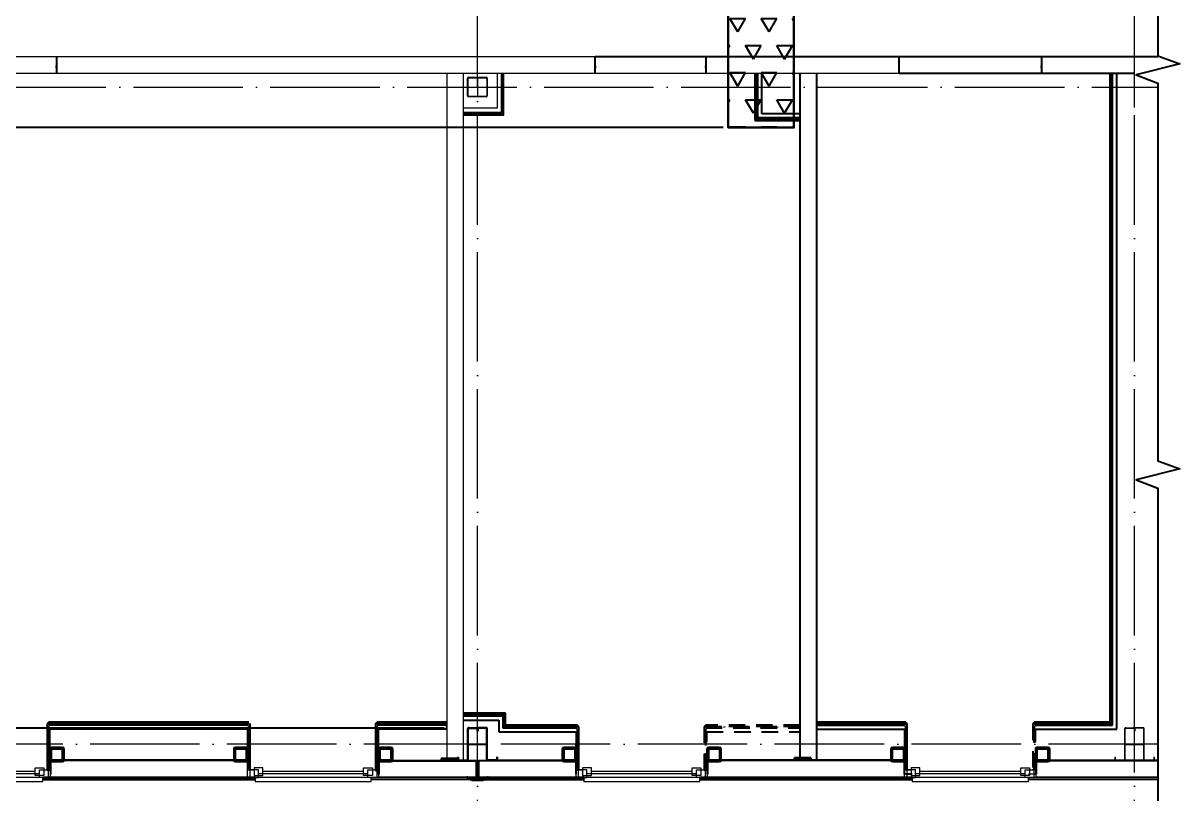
# Model space of a CAD drawing. Header units: millimetres. Extents: x 2559584 to 2748503, y -688364 to -611007.
# Drawn here: x 2737941 to 2748503, y -641980 to -634943 of the extents above; entities that cross this region are included whole.
import ezdxf

# ---------------------------------------------------------------- set-up
doc = ezdxf.new("R2010")
doc.units = ezdxf.units.MM
doc.header["$LTSCALE"] = 50
for name, pattern in [('_ШПТ__20_т__2_5__Линия сетки', [25, 20, -2.5, 0, -2.5]), ('_ШТР__3__2__Невидимые', [5, 3, -2]), ('CENTER', [50.8, 31.75, -6.35, 6.35, -6.35]), ('невидимаяX2', [19.05, 12.7, -6.35])]:
    doc.linetypes.add(name, pattern=pattern)
doc.layers.get('Defpoints').update_dxf_attribs({"color": 4})
for name, color, linetype, lineweight in [('A-Wall', 113, 'Continuous', 50), ('Обобщенные модели', 7, 'Continuous', 18), ('ОСИ', 251, 'CENTER', 18), ('Перекрытия', 7, 'Continuous', 18), ('Размерные', 45, 'Continuous', 15), ('Размеры', 7, 'Continuous', 9), ('Стены', 7, 'Continuous', 18), ('Стены разрез', 7, 'Continuous', 30), ('Стены штриховка', 7, 'Continuous', 30)]:
    doc.layers.add(name, color=color, linetype=linetype, lineweight=lineweight)
for name, color, linetype in [('RAZMER', 1, 'Continuous'), ('расположение плит', 7, 'Continuous'), ('фундаменты кж', 7, 'Continuous')]:
    doc.layers.add(name, color=color, linetype=linetype)
doc.layers.add('Вспомогательные', color=6, linetype='Continuous', plot=False)
for name, color, linetype, lineweight, true_color in [('Каркас_Импост', 7, 'Continuous', 9, 0x804000), ('Несущие колонны', 7, 'Continuous', 18, 0x800040), ('Отлив', 7, 'Continuous', 9, 0x008080), ('Скрытые грани', 7, 'Continuous', 18, 0x800040)]:
    doc.layers.add(name, color=color, linetype=linetype, lineweight=lineweight, true_color=true_color)
doc.styles.add('ГОСТ 2.304', font='CS_Gost2304.shx')
doc.dimstyles.new('СПДС', dxfattribs={"dimscale": 100, "dimtxt": 2.5, "dimasz": 2.5, "dimexe": 2, "dimexo": 0.625, "dimgap": 1, "dimtad": 1, "dimdec": 0, "dimtxsty": 'ГОСТ 2.304', "dimblk": 'OBLIQUE', "dimblk1": 'OBLIQUE', "dimblk2": 'OBLIQUE', "dimcen": 2.5, "dimdle": 2, "dimadec": 0, "dimazin": 2, "dimtfac": 0.75, "dimtdec": 4, "dimtmove": 1, "dimatfit": 3, "dimfxl": 1, "dimtfill": 1, "dimtolj": 1, "dimarcsym": 1})
pattern_1 = [(2e-15, (2428.58, -268.75), (3, 300), [3, -300]), (10, (2524.58, -262.75), (-49.14003, 295.96327), [3, -300]), (20, (2470.58, -196.75), (-99.786965, 282.933847), [3, -300]), (30, (2536.58, -148.75), (-147.401924, 261.30762), [3, -300]), (40, (2458.58, -130.75), (-190.53815, 231.741696), [3, -300]), (50, (2482.58, -58.75), (-227.88497, 195.134416), [3, -300]), (60, (2440.58, -4.75), (-258.30762, 152.598076), [3, -300]), (70, (2536.58, -10.75), (-280.881726, 105.42512), [3, -300]), (80, (2608.58, 1.25), (-294.92138, 55.048877), [3, -300]), (90, (2644.58, -70.75), (-300, 3), [3, -300]), (100, (2704.58, -76.75), (-295.96327, -49.14003), [3, -300]), (110, (2704.58, -184.75), (-282.933847, -99.786965), [3, -300]), (120, (2650.58, -220.75), (-261.30762, -147.401924), [3, -300]), (130, (2566.58, -202.75), (-231.741696, -190.53815), [3, -300]), (140, (2620.58, -148.75), (-195.134416, -227.88497), [3, -300]), (150, (2566.58, -94.75), (-152.598076, -258.30762), [3, -300]), (160, (2692.58, -262.75), (-105.42512, -280.881726), [3, -300])]
pattern_2 = [(360, (2428.58, -268.75), (3, 300), [3, -300]), (10, (2524.58, -262.75), (-49.14003, 295.96327), [3, -300]), (20, (2470.58, -196.75), (-99.786965, 282.933847), [3, -300]), (30, (2536.58, -148.75), (-147.401924, 261.30762), [3, -300]), (40, (2458.58, -130.75), (-190.53815, 231.741696), [3, -300]), (50, (2482.58, -58.75), (-227.88497, 195.134416), [3, -300]), (60, (2440.58, -4.75), (-258.30762, 152.598076), [3, -300]), (70, (2536.58, -10.75), (-280.881726, 105.42512), [3, -300]), (80, (2608.58, 1.25), (-294.92138, 55.048877), [3, -300]), (90, (2644.58, -70.75), (-300, 3), [3, -300]), (100, (2704.58, -76.75), (-295.96327, -49.14003), [3, -300]), (110, (2704.58, -184.75), (-282.933847, -99.786965), [3, -300]), (120, (2650.58, -220.75), (-261.30762, -147.401924), [3, -300]), (130, (2566.58, -202.75), (-231.741696, -190.53815), [3, -300]), (140, (2620.58, -148.75), (-195.134416, -227.88497), [3, -300]), (150, (2566.58, -94.75), (-152.598076, -258.30762), [3, -300]), (160, (2692.58, -262.75), (-105.42512, -280.881726), [3, -300])]
pattern_3 = [(360, (12, 6), (3, 300), [3, -300]), (10, (108, 12), (-49.14003, 295.96327), [3, -300]), (20, (54, 78), (-99.786965, 282.933847), [3, -300]), (30, (120, 126), (-147.401924, 261.30762), [3, -300]), (40, (42, 144), (-190.53815, 231.741696), [3, -300]), (50, (66, 216), (-227.88497, 195.134416), [3, -300]), (60, (24, 270), (-258.30762, 152.598076), [3, -300]), (70, (120, 264), (-280.881726, 105.42512), [3, -300]), (80, (192, 276), (-294.92138, 55.048877), [3, -300]), (90, (228, 204), (-300, 3), [3, -300]), (100, (288, 198), (-295.96327, -49.14003), [3, -300]), (110, (288, 90), (-282.933847, -99.786965), [3, -300]), (120, (234, 54), (-261.30762, -147.401924), [3, -300]), (130, (150, 72), (-231.741696, -190.53815), [3, -300]), (140, (204, 126), (-195.134416, -227.88497), [3, -300]), (150, (150, 180), (-152.598076, -258.30762), [3, -300]), (160, (276, 12), (-105.42512, -280.881726), [3, -300])]
pattern_4 = [(360, (2428.58, -268.75), (3, 300), [3, -300]), (10, (2524.58, -262.75), (-49.14003, 295.96327), [3, -300]), (20, (2470.58, -196.75), (-99.786965, 282.933847), [3, -300]), (30, (2536.58, -148.75), (-147.401924, 261.30762), [3, -300]), (40, (2458.58, -130.75), (-190.53815, 231.741696), [3, -300]), (50, (2482.58, -58.75), (-227.88497, 195.134416), [3, -300]), (60, (2440.58, -4.75), (-258.30762, 152.598076), [3, -300]), (70, (2536.58, -10.75), (-280.881726, 105.42512), [3, -300]), (80, (2608.58, 1.25), (-294.92138, 55.048877), [3, -300]), (90, (2644.58, -70.75), (-300, 3), [3, -300]), (100, (2704.58, -76.75), (-295.96327, -49.14003), [3, -300]), (110, (2704.58, -184.75), (-282.933847, -99.786965), [3, -300]), (120, (2650.58, -220.75), (-261.30762, -147.401924), [3, -300]), (130, (2566.58, -202.75), (-231.741696, -190.53815), [3, -300]), (140, (2620.58, -148.75), (-195.134416, -227.88497), [3, -300]), (150, (2566.58, -94.75), (-152.598076, -258.30762), [3, -300]), (160, (2692.58, -262.75), (-105.42512, -280.881726), [3, -300])]
pattern_5 = [(0, (2428.58, -268.75), (3, 300), [3, -300]), (10, (2524.58, -262.75), (-49.14003, 295.96327), [3, -300]), (20, (2470.58, -196.75), (-99.786965, 282.933847), [3, -300]), (30, (2536.58, -148.75), (-147.401924, 261.30762), [3, -300]), (40, (2458.58, -130.75), (-190.53815, 231.741696), [3, -300]), (50, (2482.58, -58.75), (-227.88497, 195.134416), [3, -300]), (60, (2440.58, -4.75), (-258.30762, 152.598076), [3, -300]), (70, (2536.58, -10.75), (-280.881726, 105.42512), [3, -300]), (80, (2608.58, 1.25), (-294.92138, 55.048877), [3, -300]), (90, (2644.58, -70.75), (-300, 3), [3, -300]), (100, (2704.58, -76.75), (-295.96327, -49.14003), [3, -300]), (110, (2704.58, -184.75), (-282.933847, -99.786965), [3, -300]), (120, (2650.58, -220.75), (-261.30762, -147.401924), [3, -300]), (130, (2566.58, -202.75), (-231.741696, -190.53815), [3, -300]), (140, (2620.58, -148.75), (-195.134416, -227.88497), [3, -300]), (150, (2566.58, -94.75), (-152.598076, -258.30762), [3, -300]), (160, (2692.58, -262.75), (-105.42512, -280.881726), [3, -300])]
pattern_6 = [(0, (12, 6), (3, 300), [3, -300]), (10, (108, 12), (-49.14003, 295.96327), [3, -300]), (20, (54, 78), (-99.786965, 282.933847), [3, -300]), (30, (120, 126), (-147.401924, 261.30762), [3, -300]), (40, (42, 144), (-190.53815, 231.741696), [3, -300]), (50, (66, 216), (-227.88497, 195.134416), [3, -300]), (60, (24, 270), (-258.30762, 152.598076), [3, -300]), (70, (120, 264), (-280.881726, 105.42512), [3, -300]), (80, (192, 276), (-294.92138, 55.048877), [3, -300]), (90, (228, 204), (-300, 3), [3, -300]), (100, (288, 198), (-295.96327, -49.14003), [3, -300]), (110, (288, 90), (-282.933847, -99.786965), [3, -300]), (120, (234, 54), (-261.30762, -147.401924), [3, -300]), (130, (150, 72), (-231.741696, -190.53815), [3, -300]), (140, (204, 126), (-195.134416, -227.88497), [3, -300]), (150, (150, 180), (-152.598076, -258.30762), [3, -300]), (160, (276, 12), (-105.42512, -280.881726), [3, -300])]

# ---------------------------------------------------------------- blocks, each defined once
blk = doc.blocks.new('102_Окно_1Створка_Ф_ГОСТ23166-99 - 1160х1750_1170_h-1445330-_О__L1_0_000_')
at = {"layer": 'Каркас_Импост', "color": 7, "lineweight": 18}
for p, q in [((-638.1, 475), (-638.1, 405)), ((-638.1, 475), (-603.1, 475)), ((-618.1, 475), (-538.1, 475)), ((-618.1, 405), (-618.1, 475)), ((-618.1, 475), (-538.1, 475)), ((-618.1, 405), (-618.1, 475)), ((-578.1, 385), (-578.1, 455)), ((-578.1, 455), (-498.1, 455)), ((-538.1, 475), (-538.1, 405)), ((-538.1, 475), (-538.1, 455)), ((-538.1, 440), (461.9, 440)), ((-498.1, 455), (-498.1, 385)), ((421.9, 455), (421.9, 385)), ((501.9, 455), (421.9, 455)), ((541.9, 475), (461.9, 475)), ((461.9, 475), (461.9, 405)), ((461.9, 475), (461.9, 455)), ((541.9, 475), (461.9, 475)), ((501.9, 385), (501.9, 455)), ((561.9, 475), (526.9, 475)), ((541.9, 405), (541.9, 475)), ((541.9, 405), (541.9, 475)), ((561.9, 475), (561.9, 405)), ((-638.1, 405), (-603.1, 405)), ((-538.1, 405), (-618.1, 405)), ((-578.1, 405), (-618.1, 405)), ((-498.1, 385), (-578.1, 385)), ((-498.1, 420), (421.9, 420)), ((421.9, 385), (501.9, 385)), ((461.9, 405), (541.9, 405)), ((541.9, 405), (501.9, 405)), ((561.9, 405), (526.9, 405))]:
    blk.add_line(p, q, dxfattribs=at)
at = {"layer": 'Отлив', "color": 7}
for p, q in [((491.9, 510), (-568.1, 510)), ((-568.1, 510), (-568.1, 475)), ((-568.1, 475), (491.9, 475)), ((491.9, 475), (491.9, 510))]:
    blk.add_line(p, q, dxfattribs=at)
blk = doc.blocks.new('243_КолоннаНесущая_Труба_ГОСТ 30245-2003 - 120x120x5-1251786-_О__L1_0_000_')
at = {"layer": 'Несущие колонны', "color": 7, "lineweight": 40}
for p, q in [((-60, 51), (-60, -51)), ((-55, -51), (-55, 51)), ((51, 60), (-51, 60)), ((-51, 55), (51, 55)), ((55, 51), (55, -51)), ((60, -51), (60, 51)), ((51, -55), (-51, -55)), ((-51, -60), (51, -60))]:
    blk.add_line(p, q, dxfattribs=at)
for centre, radius, start, end in [((-51, 51), 9, 90, 180), ((-51, 51), 4, 90, 180), ((51, 51), 9, 0, 90), ((51, 51), 4, 0, 90), ((-51, -51), 9, 180, 270), ((-51, -51), 4, 180, 270), ((51, -51), 9, 270, 360), ((51, -51), 4, 270, 0)]:
    blk.add_arc(centre, radius, start, end, dxfattribs=at)
blk = doc.blocks.new('190_ФЭ_Стена_Стык вертикальный - ФЭ-C1_110-V7-_О__L1_0_000_')
at = {"layer": 'Обобщенные модели', "lineweight": 9}
h = blk.add_hatch(dxfattribs=at)
h.set_pattern_fill('FP_4', color=256, style=0, pattern_type=2)
h.set_pattern_definition([(45, (0, 0), (-106.066, 106.066), [])])
h.paths.add_polyline_path([(33055, -295), (33072, -278), (33072, -277), (33055, -294), (32945, -294), (32928, -277), (32928, -278), (32945, -295)], flags=0)
h.paths.add_polyline_path([(33097, -276), (33098, -275), (33088, -276)], flags=0)
h.paths.add_polyline_path([(32912, -276), (32912, -275), (32903, -276)], flags=0)
at = {"layer": 'Обобщенные модели', "lineweight": 40}
for p, q in [((32912, -275), (32902, -275)), ((32902, -275), (32902, -278)), ((32902, -278), (32928, -278)), ((32903, -277), (32903, -276)), ((32903, -276), (32912, -276)), ((32928, -277), (32903, -277)), ((32912, -276), (32912, -275)), ((32945, -294), (32928, -277)), ((32928, -278), (32945, -295)), ((33055, -294), (32945, -294)), ((32945, -295), (33055, -295)), ((33072, -277), (33055, -294)), ((33055, -295), (33072, -278)), ((33097, -277), (33072, -277)), ((33072, -278), (33098, -278)), ((33098, -275), (33088, -275)), ((33088, -275), (33088, -276)), ((33088, -276), (33097, -276)), ((33097, -276), (33097, -277)), ((33098, -278), (33098, -275))]:
    blk.add_line(p, q, dxfattribs=at)
blk = doc.blocks.new('к3')
at = {"color": 0, "linetype": 'ByBlock', "lineweight": -2, "ltscale": 200}
for p, q in [((4147418, 542806), (4147418, 542828)), ((4147418, 542806), (4147421, 542806)), ((4147421, 542806), (4147421, 542828)), ((4147426, 542836), (4147505, 542836)), ((4147426, 542833), (4147505, 542833)), ((4147510, 542828), (4147510, 542544)), ((4147513, 542828), (4147513, 542544)), ((4147683, 542828), (4147683, 542544)), ((4147686, 542828), (4147686, 542544)), ((4147770, 542836), (4147691, 542836)), ((4147770, 542833), (4147691, 542833)), ((4147775, 542806), (4147775, 542828)), ((4147778, 542806), (4147775, 542806)), ((4147778, 542806), (4147778, 542828)), ((4147518, 542539), (4147589, 542539)), ((4147518, 542536), (4147589, 542536)), ((4147594, 542544), (4147594, 542567)), ((4147594, 542567), (4147597, 542567)), ((4147597, 542544), (4147597, 542567)), ((4147599, 542544), (4147599, 542567)), ((4147602, 542567), (4147599, 542567)), ((4147602, 542544), (4147602, 542567)), ((4147678, 542539), (4147607, 542539)), ((4147678, 542536), (4147607, 542536))]:
    blk.add_line(p, q, dxfattribs=at)
for centre, radius, start, end in [((4147426, 542828), 8, 90, 180), ((4147426, 542828), 5, 90, 180), ((4147505, 542828), 8, 0, 90), ((4147505, 542828), 5, 0, 90), ((4147691, 542828), 8, 90, 180), ((4147691, 542828), 5, 90, 180), ((4147770, 542828), 8, 0, 90), ((4147770, 542828), 5, 0, 90), ((4147518, 542544), 8, 180, 270), ((4147518, 542544), 5, 180, 270), ((4147589, 542544), 8, 270, 0), ((4147589, 542544), 5, 270, 0), ((4147607, 542544), 8, 180, 270), ((4147607, 542544), 5, 180, 270), ((4147678, 542544), 5, 270, 0), ((4147678, 542544), 8, 270, 0)]:
    blk.add_arc(centre, radius, start, end, dxfattribs=at)
at = {"layer": 'Вспомогательные', "color": 0, "ltscale": 10}
for p, q in [((4147690, 542836), (4147505, 542836)), ((4147683, 542686), (4147513, 542686))]:
    blk.add_line(p, q, dxfattribs=at)
blk = doc.blocks.new('*U399')
at = {"layer": 'RAZMER'}
blk.add_lwpolyline([(0, 293.28), (0, 221.83), (4, 220.33), (-4, 218.33), (0, 216.83), (0, 147.89), (4, 146.39), (-4, 144.39), (0, 142.89), (0, 73.94), (4, 72.44), (-4, 70.44), (0, 68.94), (0, -2.5)], dxfattribs=at)
blk = doc.blocks.new('_Oblique')
at = {"color": 0, "linetype": 'ByBlock', "lineweight": -2}
blk.add_line((-0.5, -0.5), (0.5, 0.5), dxfattribs=at)
blk = doc.blocks.new('*D368')
at = {"layer": 'Defpoints', "color": 0, "ltscale": 75, "transparency": 16777216}
for p in [(2740755, -633986), (2736582, -635896), (2744380, -635896)]:
    blk.add_point(p, dxfattribs=at)
at = {"layer": 'Размеры', "color": 0, "lineweight": -2, "ltscale": 75, "transparency": 16777216}
for p, q in [((2736582, -633836), (2736582, -636046)), ((2740708, -633986), (2736432, -633986)), ((2744333, -635896), (2736432, -635896))]:
    blk.add_line(p, q, dxfattribs=at)
at = {"layer": 'Размеры', "color": 0, "lineweight": -2, "ltscale": 75, "transparency": 16777216, "xscale": 187.5, "yscale": 187.5, "zscale": 187.5}
for p, rotation in [((2736582, -633986), 90), ((2736582, -635896), 270)]:
    blk.add_blockref('_Oblique', p, dxfattribs=dict(at, rotation=rotation))
at = {"layer": 'Размеры', "color": 0, "ltscale": 75, "transparency": 16777216, "insert": (2736413, -634941), "char_height": 187.5, "attachment_point": 5, "rotation": 90, "style": 'ГОСТ 2.304', "bg_fill": 3, "box_fill_scale": 1.1, "bg_fill_color": 256, "bg_fill_true_color": 13158600, "bg_fill_transparency": 0}
blk.add_mtext('\\A1;1910', dxfattribs=at)

msp = doc.modelspace()

# ---------------------------------------------------------------- hatches: boundary and pattern name
at = {"true_color": 0x636466}
h = msp.add_hatch(dxfattribs=at)
h.set_pattern_fill('GENERAL_TEXTURE', color=251, scale=300, style=0, pattern_type=2)
h.set_pattern_definition(pattern_1)
h.paths.add_polyline_path([(2744636.2, -635820.5), (2744648.7, -635808), (2744648.7, -635401.4), (2744636.2, -635401.4)], flags=0)
h = msp.add_hatch(dxfattribs=at)
h.set_pattern_fill('GENERAL_TEXTURE', color=251, scale=300, style=0, pattern_type=2)
h.set_pattern_definition(pattern_5)
h.paths.add_polyline_path([(2738172.2, -641324.7), (2738172.2, -641337.2), (2740002.3, -641337.2), (2740002.3, -641324.7)], flags=0)
h = msp.add_hatch(dxfattribs=at)
h.set_pattern_fill('GENERAL_TEXTURE', color=251, scale=300, angle=-360, style=0, pattern_type=2)
h.set_pattern_definition(pattern_4)
h.paths.add_polyline_path([(2742334.3, -641256.1), (2742321.8, -641268.6), (2742321.8, -641377.1), (2742334.3, -641364.6)], flags=0)
h = msp.add_hatch(dxfattribs=at)
h.set_pattern_fill('GENERAL_TEXTURE', color=251, scale=300, style=0, pattern_type=2)
h.set_pattern_definition(pattern_5)
h.paths.add_polyline_path([(2738172.2, -641337.2), (2738175.3, -641349.7), (2739999.2, -641349.7), (2740002.3, -641337.2)], flags=0)
h = msp.add_hatch(dxfattribs=at)
h.set_pattern_fill('GENERAL_TEXTURE', color=251, scale=300, style=0, pattern_type=2)
h.set_pattern_definition(pattern_5)
h.paths.add_polyline_path([(2742334.3, -641364.6), (2742321.8, -641377.1), (2742999.2, -641377.1), (2743002.3, -641364.6)], flags=0)
h = msp.add_hatch(dxfattribs=at)
h.set_pattern_fill('GENERAL_TEXTURE', color=251, scale=300, style=0, pattern_type=2)
h.set_pattern_definition(pattern_5)
h.paths.add_polyline_path([(2742346.8, -641352.1), (2742334.3, -641364.6), (2743002.3, -641364.6), (2743002.3, -641352.1)], flags=0)
h = msp.add_hatch(dxfattribs=at)
h.set_pattern_fill('GENERAL_TEXTURE', color=251, scale=300, style=0, pattern_type=2)
h.set_pattern_definition(pattern_5)
h.paths.add_polyline_path([(2745184.1, -641339.1), (2745184.1, -641351.6), (2745999.2, -641351.6), (2746002.3, -641339.1)], flags=0)
h = msp.add_hatch(dxfattribs=at)
h.set_pattern_fill('FP_4', color=251, style=0, pattern_type=2)
h.set_pattern_definition([(45, (2709089.83, -641556.36), (-106.066, 106.066), [])])
h.paths.add_polyline_path([(2741941.6, -641831.4), (2742079.8, -641831.4), (2742079.8, -641829.4), (2741189.8, -641829.4), (2741189.8, -641831.4), (2741734.8, -641831.4)], flags=0)
h.paths.add_polyline_path([(2739667.1, -641831.4), (2739989.8, -641831.4), (2739989.8, -641829.4), (2738189.8, -641829.4), (2738189.8, -641831.4), (2739460.3, -641831.4)], flags=0)
h.paths.add_polyline_path([(2736979.1, -641831.4), (2736989.8, -641831.4), (2736989.8, -641829.4), (2736099.8, -641829.4), (2736099.8, -641831.4), (2736772.3, -641831.4)], flags=0)
at = {"layer": 'A-Wall', "linetype": 'Continuous', "lineweight": 18, "true_color": 0x636466}
h = msp.add_hatch(dxfattribs=at)
h.set_pattern_fill('GENERAL_TEXTURE', color=251, scale=300, style=0, pattern_type=2)
h.set_pattern_definition(pattern_1)
h.paths.add_polyline_path([(2744623.7, -635833), (2744636.2, -635820.5), (2744636.2, -635401.4), (2744623.7, -635401.4)], flags=0)
at = {"layer": 'A-Wall', "linetype": 'Continuous', "lineweight": 18}
h = msp.add_hatch(dxfattribs=at)
h.set_pattern_fill('GENERAL_TEXTURE', color=30, scale=300, angle=360, style=0, pattern_type=2)
h.set_pattern_definition(pattern_3)
h.paths.add_polyline_path([(2739914.7, -635508.3), (2739902.2, -635495.8), (2739541, -635495.8), (2739541, -635508.3)], flags=0)
h = msp.add_hatch(dxfattribs=at)
h.set_pattern_fill('GENERAL_TEXTURE', color=30, scale=300, angle=360, style=0, pattern_type=2)
h.set_pattern_definition(pattern_3)
h.paths.add_polyline_path([(2742617.5, -635558.3), (2742617.5, -635545.8), (2742219.6, -635545.8), (2742207.1, -635558.3)], flags=0)
at = {"layer": 'A-Wall', "linetype": 'Continuous', "lineweight": 18, "true_color": 0x636466}
h = msp.add_hatch(dxfattribs=at)
h.set_pattern_fill('GENERAL_TEXTURE', color=251, scale=300, angle=360, style=0, pattern_type=2)
h.set_pattern_definition(pattern_2)
h.paths.add_polyline_path([(2745034.1, -635820.5), (2745034.1, -635808), (2744648.7, -635808), (2744636.2, -635820.5)], flags=0)
at = {"layer": 'A-Wall', "linetype": 'Continuous', "lineweight": 18}
h = msp.add_hatch(dxfattribs=at)
h.set_pattern_fill('GENERAL_TEXTURE', color=30, scale=300, style=0, pattern_type=2)
h.set_pattern_definition(pattern_6)
h.paths.add_polyline_path([(2739542.7, -640968.8), (2739542.7, -640981.3), (2739917.8, -640981.3), (2739930.3, -640968.8)], flags=0)
h = msp.add_hatch(dxfattribs=at)
h.set_pattern_fill('GENERAL_TEXTURE', color=30, scale=300, style=0, pattern_type=2)
h.set_pattern_definition(pattern_6)
h.paths.add_polyline_path([(2739542.7, -640981.3), (2739542.7, -640993.8), (2739905.3, -640993.8), (2739917.8, -640981.3)], flags=0)
h = msp.add_hatch(dxfattribs=at)
h.set_pattern_fill('GENERAL_TEXTURE', color=30, scale=300, angle=-360, style=0, pattern_type=2)
h.set_pattern_definition([(360, (12, 6), (3, 300), [3, -300]), (10, (108, 12), (-49.14003, 295.96327), [3, -300]), (20, (54, 78), (-99.786965, 282.933847), [3, -300]), (30, (120, 126), (-147.401924, 261.30762), [3, -300]), (40, (42, 144), (-190.53815, 231.741696), [3, -300]), (50, (66, 216), (-227.88497, 195.134416), [3, -300]), (60, (24, 270), (-258.30762, 152.598076), [3, -300]), (70, (120, 264), (-280.881726, 105.42512), [3, -300]), (80, (192, 276), (-294.92138, 55.048877), [3, -300]), (90, (228, 204), (-300, 3), [3, -300]), (100, (288, 198), (-295.96327, -49.14003), [3, -300]), (110, (288, 90), (-282.933847, -99.786965), [3, -300]), (120, (234, 54), (-261.30762, -147.401924), [3, -300]), (130, (150, 72), (-231.741696, -190.53815), [3, -300]), (140, (204, 126), (-195.134416, -227.88497), [3, -300]), (150, (150, 180), (-152.598076, -258.30762), [3, -300]), (160, (276, 12), (-105.42512, -280.881726), [3, -300])])
h.paths.add_polyline_path([(2739930.3, -640968.8), (2739917.8, -640981.3), (2739917.8, -641089.9), (2739930.3, -641077.4)], flags=0)
h = msp.add_hatch(dxfattribs=at)
h.set_pattern_fill('GENERAL_TEXTURE', color=30, scale=300, style=0, pattern_type=2)
h.set_pattern_definition(pattern_6)
h.paths.add_polyline_path([(2742767.5, -641051.9), (2742767.5, -641064.4), (2743585.7, -641064.4), (2743585.7, -641051.9)], flags=0)
h = msp.add_hatch(dxfattribs=at)
h.set_pattern_fill('GENERAL_TEXTURE', color=30, scale=300, style=0, pattern_type=2)
h.set_pattern_definition(pattern_6)
h.paths.add_polyline_path([(2744755.6, -641051.9), (2744755.6, -641064.4), (2745193.3, -641064.4), (2745193.3, -641051.9)], flags=0)
h = msp.add_hatch(dxfattribs=at)
h.set_pattern_fill('GENERAL_TEXTURE', color=30, scale=300, style=0, pattern_type=2)
h.set_pattern_definition(pattern_6)
h.paths.add_polyline_path([(2745193.3, -641076.9), (2745193.3, -641064.4), (2744755.6, -641064.4), (2744758.7, -641076.9)], flags=0)
at = {"layer": 'расположение плит', "linetype": '_ШТР__3__2__Невидимые', "true_color": 0x636466}
h = msp.add_hatch(dxfattribs=at)
h.set_pattern_fill('GENERAL_TEXTURE', color=251, scale=300, style=0, pattern_type=2)
h.set_pattern_definition(pattern_5)
h.paths.add_polyline_path([(2741172.2, -641324.7), (2741172.2, -641337.2), (2741809.3, -641337.2), (2741809.3, -641324.7)], flags=0)
h = msp.add_hatch(dxfattribs=at)
h.set_pattern_fill('GENERAL_TEXTURE', color=251, scale=300, style=0, pattern_type=2)
h.set_pattern_definition(pattern_5)
h.paths.add_polyline_path([(2741809.3, -641349.7), (2741809.3, -641337.2), (2741172.2, -641337.2), (2741175.3, -641349.7)], flags=0)
h = msp.add_hatch(dxfattribs=at)
h.set_pattern_fill('GENERAL_TEXTURE', color=251, scale=300, style=0, pattern_type=2)
h.set_pattern_definition(pattern_5)
h.paths.add_polyline_path([(2744172.2, -641352.1), (2744172.2, -641364.6), (2745034.1, -641364.6), (2745034.1, -641352.1)], flags=0)
h = msp.add_hatch(dxfattribs=at)
h.set_pattern_fill('GENERAL_TEXTURE', color=251, scale=300, style=0, pattern_type=2)
h.set_pattern_definition(pattern_5)
h.paths.add_polyline_path([(2745034.1, -641377.1), (2745034.1, -641364.6), (2744172.2, -641364.6), (2744175.3, -641377.1)], flags=0)
at = {"layer": 'Стены', "lineweight": 18, "true_color": 0x636466}
h = msp.add_hatch(dxfattribs=at)
h.set_pattern_fill('GENERAL_TEXTURE', color=251, scale=300, angle=-360, style=0, pattern_type=2)
h.set_pattern_definition(pattern_4)
h.paths.add_polyline_path([(2742318.7, -635401.4), (2742306.2, -635401.4), (2742306.2, -635758), (2742318.7, -635770.5)], flags=0)
h = msp.add_hatch(dxfattribs=at)
h.set_pattern_fill('GENERAL_TEXTURE', color=251, scale=300, angle=-360, style=0, pattern_type=2)
h.set_pattern_definition(pattern_4)
h.paths.add_polyline_path([(2742331.2, -635401.4), (2742318.7, -635401.4), (2742318.7, -635770.5), (2742331.2, -635783)], flags=0)
h = msp.add_hatch(dxfattribs=at)
h.set_pattern_fill('GENERAL_TEXTURE', color=251, scale=300, angle=360, style=0, pattern_type=2)
h.set_pattern_definition(pattern_2)
h.paths.add_polyline_path([(2742318.7, -635770.5), (2742306.2, -635758), (2741957.6, -635758), (2741957.6, -635770.5)], flags=0)

# ---------------------------------------------------------------- linework, layer by layer
at = {"color": 251, "true_color": 0x636466}
for p, q in [((2738244.8, -635251.4), (2738244.8, -635401.4)), ((2743164.8, -635401.4), (2743164.8, -635251.4)), ((2744174.8, -635251.4), (2743164.8, -635251.4)), ((2745939.8, -635251.4), (2744174.8, -635251.4)), ((2744174.8, -635251.4), (2744174.8, -635401.4)), ((2745939.8, -635251.4), (2744174.8, -635251.4)), ((2745939.8, -635401.4), (2745939.8, -635251.4)), ((2747239.8, -635251.4), (2745939.8, -635251.4)), ((2747239.8, -635251.4), (2747239.8, -635331.4)), ((2748303.3, -635251.4), (2747239.8, -635251.4)), ((2747239.8, -635251.4), (2747239.8, -635401.4)), ((2738244.8, -635351.4), (2738244.8, -635331.4)), ((2743164.8, -635331.4), (2743164.8, -635351.4)), ((2744174.8, -635351.4), (2744174.8, -635331.4)), ((2744623.7, -635401.4), (2744623.7, -635833)), ((2744636.2, -635401.4), (2744636.2, -635820.5)), ((2744636.2, -635401.4), (2744636.2, -635820.5)), ((2744636.2, -635820.5), (2744636.2, -635401.4)), ((2744648.7, -635808), (2744648.7, -635401.4)), ((2744686.2, -635770.5), (2744686.2, -635401.4)), ((2745034.1, -635401.4), (2745034.1, -641672.4)), ((2745184.1, -635401.4), (2745184.1, -641672.4)), ((2747239.8, -635401.4), (2745939.8, -635401.4)), ((2747239.8, -635351.4), (2747239.8, -635331.4)), ((2748089.8, -635401.4), (2747239.8, -635401.4)), ((2747864.6, -635401.4), (2747864.6, -641351.6)), ((2747877.1, -635401.4), (2747877.1, -641351.6)), ((2747877.1, -635401.4), (2747877.1, -641351.6)), ((2747877.1, -641351.6), (2747877.1, -635401.4)), ((2747889.6, -641351.6), (2747889.6, -635401.4)), ((2744623.7, -635833), (2745034.1, -635833)), ((2744636.2, -635820.5), (2745034.1, -635820.5)), ((2744636.2, -635820.5), (2745034.1, -635820.5)), ((2745034.1, -635820.5), (2744636.2, -635820.5)), ((2745034.1, -635808), (2744648.7, -635808)), ((2745034.1, -635770.5), (2744686.2, -635770.5)), ((2740002.3, -641324.7), (2738172.2, -641324.7)), ((2738172.2, -641324.7), (2738172.2, -641337.2)), ((2741809.3, -641324.7), (2741172.2, -641324.7)), ((2742346.8, -641243.6), (2741959.3, -641243.6)), ((2742334.3, -641256.1), (2741959.3, -641256.1)), ((2742334.3, -641256.1), (2741959.3, -641256.1)), ((2741959.3, -641256.1), (2742334.3, -641256.1)), ((2741959.3, -641268.6), (2742321.8, -641268.6)), ((2741959.3, -641306.1), (2742284.3, -641306.1)), ((2742284.3, -641306.1), (2742284.3, -641414.6)), ((2742321.8, -641268.6), (2742321.8, -641377.1)), ((2742334.3, -641364.6), (2742334.3, -641256.1)), ((2742334.3, -641364.6), (2742334.3, -641256.1)), ((2742334.3, -641256.1), (2742334.3, -641364.6)), ((2742346.8, -641352.1), (2742346.8, -641243.6)), ((2746002.3, -641326.6), (2745184.1, -641326.6)), ((2746002.3, -641339.1), (2746002.3, -641326.6)), ((2747889.6, -641326.6), (2747172.2, -641326.6)), ((2736339.8, -641376.4), (2741784.8, -641376.4)), ((2738172.2, -641337.2), (2738159.7, -641337.2)), ((2738159.7, -641337.2), (2738159.7, -641759.4)), ((2740002.3, -641337.2), (2738172.2, -641337.2)), ((2740002.3, -641337.2), (2738172.2, -641337.2)), ((2738172.2, -641337.2), (2740002.3, -641337.2)), ((2738172.2, -641362.2), (2738172.2, -641759.4)), ((2738172.2, -641759.4), (2738172.2, -641362.2)), ((2738175.3, -641349.7), (2739999.2, -641349.7)), ((2738184.7, -641387.2), (2739989.8, -641387.2)), ((2738184.7, -641759.4), (2738184.7, -641387.2)), ((2739989.8, -641387.2), (2739989.8, -641759.4)), ((2740002.3, -641759.4), (2740002.3, -641362.2)), ((2740002.3, -641362.2), (2740002.3, -641759.4)), ((2740014.8, -641759.4), (2740014.8, -641337.2)), ((2741159.7, -641337.2), (2741159.7, -641759.4)), ((2741809.3, -641337.2), (2741172.2, -641337.2)), ((2741809.3, -641337.2), (2741172.2, -641337.2)), ((2741172.2, -641337.2), (2741809.3, -641337.2)), ((2741172.2, -641362.2), (2741172.2, -641759.4)), ((2741172.2, -641759.4), (2741172.2, -641362.2)), ((2741175.3, -641349.7), (2741809.3, -641349.7)), ((2741184.7, -641387.2), (2741809.3, -641387.2)), ((2741184.7, -641759.4), (2741184.7, -641387.2)), ((2742284.3, -641414.6), (2742989.8, -641414.6)), ((2742321.8, -641377.1), (2742999.2, -641377.1)), ((2743002.3, -641364.6), (2742334.3, -641364.6)), ((2743002.3, -641364.6), (2742334.3, -641364.6)), ((2742334.3, -641364.6), (2743002.3, -641364.6)), ((2743002.3, -641352.1), (2742346.8, -641352.1)), ((2742989.8, -641414.6), (2742989.8, -641759.4)), ((2743002.3, -641364.6), (2743002.3, -641352.1)), ((2743014.8, -641364.6), (2743002.3, -641364.6)), ((2743002.3, -641759.4), (2743002.3, -641389.6)), ((2743002.3, -641389.6), (2743002.3, -641759.4)), ((2743014.8, -641759.4), (2743014.8, -641364.6)), ((2746002.3, -641339.1), (2745184.1, -641339.1)), ((2746002.3, -641339.1), (2745184.1, -641339.1)), ((2745184.1, -641339.1), (2746002.3, -641339.1)), ((2745184.1, -641351.6), (2745999.2, -641351.6)), ((2745184.1, -641389.1), (2745989.8, -641389.1)), ((2745989.8, -641389.1), (2745989.8, -641759.4)), ((2746014.8, -641339.1), (2746002.3, -641339.1)), ((2746002.3, -641759.4), (2746002.3, -641364.1)), ((2746002.3, -641364.1), (2746002.3, -641759.4)), ((2746014.8, -641759.4), (2746014.8, -641339.1)), ((2747889.6, -641339.1), (2747172.2, -641339.1)), ((2747889.6, -641339.1), (2747172.2, -641339.1)), ((2747172.2, -641339.1), (2747889.6, -641339.1)), ((2747175.3, -641351.6), (2747889.6, -641351.6)), ((2747184.7, -641389.1), (2747927.1, -641389.1)), ((2742980.8, -641531.4), (2742989.8, -641531.4)), ((2738189.8, -641561.4), (2738198.8, -641561.4)), ((2745980.6, -641561.4), (2745989.8, -641561.4)), ((2738198.8, -641651.4), (2738189.8, -641651.4)), ((2738189.8, -641651.4), (2738189.8, -641801.4)), ((2739989.8, -641674.4), (2738189.8, -641674.4)), ((2739869.8, -641672.4), (2738300.8, -641672.4)), ((2741909.8, -641657.4), (2741884.8, -641657.4)), ((2742878.8, -641677.4), (2742099.8, -641677.4)), ((2742989.8, -641679.4), (2742099.8, -641679.4)), ((2742871.5, -641676.4), (2742227, -641676.4)), ((2742989.8, -641651.4), (2742980.8, -641651.4)), ((2742989.8, -641801.4), (2742989.8, -641651.4)), ((2745989.8, -641674.4), (2744195.4, -641674.4)), ((2745870.2, -641676.4), (2744308.2, -641676.4)), ((2745878.6, -641672.4), (2744309.8, -641672.4)), ((2745134.8, -641652.4), (2745109.8, -641652.4)), ((2745989.8, -641801.4), (2745989.8, -641651.4)), ((2738189.8, -641831.4), (2738119.8, -641831.4)), ((2740059.8, -641831.4), (2738119.8, -641831.4)), ((2740059.8, -641834), (2738119.8, -641834)), ((2740059.8, -641836.9), (2738119.8, -641836.9)), ((2740059.8, -641851.3), (2738119.8, -641851.3)), ((2738159.7, -641759.4), (2738184.7, -641759.4)), ((2739989.8, -641829.4), (2738189.8, -641829.4)), ((2738189.8, -641831.4), (2739989.8, -641831.4)), ((2742989.8, -641829.4), (2742099.8, -641829.4)), ((2742099.8, -641831.4), (2742989.8, -641831.4)), ((2743059.8, -641851.3), (2742144.8, -641851.3)), ((2743059.8, -641836.9), (2742159, -641836.9)), ((2743059.8, -641834), (2742187.5, -641834)), ((2743059.8, -641831.4), (2742187.8, -641831.4)), ((2742989.8, -641759.4), (2743014.8, -641759.4)), ((2743059.8, -641831.4), (2742989.8, -641831.4)), ((2746059.8, -641831.4), (2744119.8, -641831.4)), ((2746059.8, -641834), (2744119.8, -641834)), ((2746059.8, -641836.9), (2744119.8, -641836.9)), ((2746059.8, -641851.3), (2744119.8, -641851.3)), ((2745989.8, -641829.4), (2744189.8, -641829.4)), ((2744189.8, -641831.4), (2745989.8, -641831.4)), ((2746059.8, -641801.4), (2745989.8, -641801.4))]:
    msp.add_line(p, q, dxfattribs=at)
msp.add_lwpolyline([(2747927.1, -641389.1), (2747927.1, -635392.4)], dxfattribs=at)
at = {"layer": 'A-Wall', "color": 251, "linetype": 'Continuous', "lineweight": 50, "true_color": 0x636466}
msp.add_line((2741159.7, -641759.4), (2741184.7, -641759.4), dxfattribs=at)
at = {"layer": 'Обобщенные модели', "color": 251, "true_color": 0x636466}
for p, q in [((2741991.9, -641831.4), (2741119.8, -641831.4)), ((2741992.2, -641834), (2741119.8, -641834)), ((2742020.6, -641836.9), (2741119.8, -641836.9)), ((2742034.9, -641851.3), (2741119.8, -641851.3)), ((2742177.8, -641831.4), (2742001.8, -641831.4)), ((2742160.8, -641834), (2742018.9, -641834)), ((2742157.9, -641836.9), (2742021.8, -641836.9)), ((2748303.3, -641831.4), (2747119.8, -641831.4)), ((2748303.3, -641834), (2747119.8, -641834)), ((2748303.3, -641836.9), (2747119.8, -641836.9)), ((2748303.3, -641851.3), (2747119.8, -641851.3))]:
    msp.add_line(p, q, dxfattribs=at)
at = {"layer": 'ОСИ', "linetype": '_ШПТ__20_т__2_5__Линия сетки'}
for p, q in [((2748089.8, -635711.9), (2748089.8, -628203.3)), ((2742089.8, -645534.3), (2742089.8, -630936.4)), ((2748089.8, -645534.3), (2748089.8, -635724.4)), ((2748303.3, -641526.4), (2731447.3, -641526.4))]:
    msp.add_line(p, q, dxfattribs=at)
at = {"layer": 'Перекрытия', "color": 251, "true_color": 0x636466}
for p, q in [((2741909.8, -641657.4), (2741909.8, -641677.4)), ((2742079.8, -641681.4), (2742099.8, -641681.4))]:
    msp.add_line(p, q, dxfattribs=at)
at = {"layer": 'расположение плит', "color": 251, "linetype": '_ШТР__3__2__Невидимые', "true_color": 0x636466}
for p, q in [((2741172.2, -641324.7), (2741172.2, -641337.2)), ((2741809.3, -641387.2), (2741809.3, -641324.7)), ((2747172.2, -641326.6), (2747172.2, -641339.1)), ((2741172.2, -641337.2), (2741159.7, -641337.2)), ((2744172.2, -641364.6), (2744159.7, -641364.6)), ((2744159.7, -641364.6), (2744159.7, -641759.4)), ((2745034.1, -641352.1), (2744172.2, -641352.1)), ((2744172.2, -641352.1), (2744172.2, -641364.6)), ((2745034.1, -641364.6), (2744172.2, -641364.6)), ((2745034.1, -641364.6), (2744172.2, -641364.6)), ((2744172.2, -641364.6), (2745034.1, -641364.6)), ((2744172.2, -641389.6), (2744172.2, -641759.4)), ((2744172.2, -641759.4), (2744172.2, -641389.6)), ((2744175.3, -641377.1), (2745034.1, -641377.1)), ((2744184.7, -641414.6), (2745034.1, -641414.6)), ((2744184.7, -641759.4), (2744184.7, -641414.6)), ((2747172.2, -641339.1), (2747159.7, -641339.1)), ((2747159.7, -641339.1), (2747159.7, -641759.4)), ((2747172.2, -641364.1), (2747172.2, -641759.4)), ((2747172.2, -641759.4), (2747172.2, -641364.1)), ((2747184.7, -641759.4), (2747184.7, -641389.1)), ((2744159.7, -641759.4), (2744184.7, -641759.4))]:
    msp.add_line(p, q, dxfattribs=at)
at = {"layer": 'расположение плит', "linetype": 'Continuous', "lineweight": 30}
msp.add_lwpolyline([(2736979.8, -629376.4), (2737879.8, -629374.4), (2737879.8, -630981.4), (2740754.8, -630981.4), (2740754.8, -629376.4), (2741354.8, -629376.4), (2741354.8, -630981.4), (2745234.8, -630981.4), (2745234.8, -631581.4), (2741354.8, -631581.4), (2741354.8, -633386.4), (2744979.8, -633386.4), (2744979.8, -635896.4), (2744379.8, -635896.4), (2744379.8, -633986.4), (2740754.8, -633986.4), (2740754.8, -631580.6), (2736979.8, -631581.4), (2736979.8, -629376.4), (2737488.9, -629376.4)], dxfattribs=at)
at = {"layer": 'Скрытые грани', "color": 251, "true_color": 0x636466}
msp.add_line((2748303.3, -641676.4), (2747308.2, -641676.4), dxfattribs=at)
at = {"layer": 'Стены', "color": 251, "lineweight": 18, "true_color": 0x636466}
for p, q in [((2738244.8, -635251.4), (2737234.8, -635251.4)), ((2741399.8, -635251.4), (2738244.8, -635251.4)), ((2741399.8, -635251.4), (2738244.8, -635251.4)), ((2743164.8, -635251.4), (2741399.8, -635251.4)), ((2743164.8, -635251.4), (2741399.8, -635251.4)), ((2738244.8, -635401.4), (2737234.8, -635401.4)), ((2743164.8, -635401.4), (2738244.8, -635401.4)), ((2741809.3, -635401.4), (2741809.3, -641672.4)), ((2741959.3, -635401.4), (2741959.3, -641672.4)), ((2742268.7, -635401.4), (2742268.7, -635720.5)), ((2742306.2, -635401.4), (2742306.2, -635758)), ((2742318.7, -635770.5), (2742318.7, -635401.4)), ((2742318.7, -635770.5), (2742318.7, -635401.4)), ((2742318.7, -635401.4), (2742318.7, -635770.5)), ((2742331.2, -635783), (2742331.2, -635401.4)), ((2745939.8, -635401.4), (2744174.8, -635401.4)), ((2741999.8, -635606.4), (2741999.8, -635446.4)), ((2742004.8, -635606.4), (2742004.8, -635446.4)), ((2742009.8, -635436.4), (2742169.8, -635436.4)), ((2742009.8, -635441.4), (2742169.8, -635441.4)), ((2742089.8, -635434.4), (2742089.8, -635618.4)), ((2742174.8, -635446.4), (2742174.8, -635606.4)), ((2742179.8, -635446.4), (2742179.8, -635606.4)), ((2741997.8, -635526.4), (2742181.8, -635526.4)), ((2742004.8, -635526.4), (2742174.8, -635526.4)), ((2742169.8, -635611.4), (2742009.8, -635611.4)), ((2742169.8, -635616.4), (2742009.8, -635616.4)), ((2742268.7, -635720.5), (2741957.6, -635720.5)), ((2742306.2, -635758), (2741957.6, -635758)), ((2741957.6, -635770.5), (2742318.7, -635770.5)), ((2741957.6, -635770.5), (2742318.7, -635770.5)), ((2742318.7, -635770.5), (2741957.6, -635770.5)), ((2741957.6, -635783), (2742331.2, -635783)), ((2741959.3, -641243.6), (2741959.3, -641306.1))]:
    msp.add_line(p, q, dxfattribs=at)
at = {"layer": 'Стены', "color": 251, "linetype": 'невидимаяX2', "ltscale": 10, "true_color": 0x636466}
msp.add_line((2744174.8, -635401.4), (2743164.8, -635401.4), dxfattribs=at)
at = {"layer": 'Стены', "color": 251, "true_color": 0x636466}
for p, q in [((2741189.8, -641831.4), (2741119.8, -641831.4)), ((2744189.8, -641831.4), (2744119.8, -641831.4)), ((2747189.8, -641801.4), (2747119.8, -641801.4))]:
    msp.add_line(p, q, dxfattribs=at)
at = {"layer": 'Стены', "color": 251, "lineweight": 18, "true_color": 0x636466}
for centre, radius, start, end in [((2742009.8, -635446.4), 10, 90, 180), ((2742009.8, -635446.4), 5, 90, 180), ((2742169.8, -635446.4), 10, 0, 90), ((2742169.8, -635446.4), 5, 0, 90), ((2742009.8, -635606.4), 10, 180, 270), ((2742009.8, -635606.4), 5, 180, 270), ((2742169.8, -635606.4), 5, 270, 0), ((2742169.8, -635606.4), 10, 270, 0)]:
    msp.add_arc(centre, radius, start, end, dxfattribs=at)
at = {"layer": 'Стены разрез', "color": 251, "true_color": 0x636466}
for p, q in [((2744189.8, -641561.4), (2744198.8, -641561.4)), ((2747189.8, -641561.4), (2747198.8, -641561.4)), ((2741198.8, -641651.4), (2741189.8, -641651.4)), ((2741189.8, -641651.4), (2741189.8, -641801.4)), ((2742079.8, -641677.4), (2741300.8, -641677.4)), ((2741759.8, -641657.4), (2741909.8, -641657.4)), ((2742079.8, -641831.4), (2742079.8, -641681.4)), ((2742099.8, -641681.4), (2742099.8, -641831.4)), ((2744189.8, -641651.4), (2744189.8, -641801.4)), ((2744984.8, -641652.4), (2745134.8, -641652.4)), ((2747189.8, -641651.4), (2747189.8, -641801.4)), ((2748303.3, -641676.4), (2747300.8, -641676.4)), ((2741189.8, -641831.4), (2742079.8, -641831.4)), ((2747189.8, -641831.4), (2748303.3, -641831.4))]:
    msp.add_line(p, q, dxfattribs=at)
at = {"layer": 'Стены штриховка', "color": 251, "lineweight": 9, "true_color": 0x636466}
for p, q in [((2742079.8, -641679.4), (2741189.8, -641679.4)), ((2748303.3, -641678.4), (2747189.8, -641678.4)), ((2742079.8, -641829.4), (2741189.8, -641829.4)), ((2748303.3, -641829.4), (2747189.8, -641829.4))]:
    msp.add_line(p, q, dxfattribs=at)
at = {"layer": 'фундаменты кж', "color": 251, "true_color": 0x636466}
for p, q in [((2741759.8, -641657.4), (2741759.8, -641677.4)), ((2744984.8, -641672.4), (2744984.8, -641652.4)), ((2745134.8, -641652.4), (2745134.8, -641672.4))]:
    msp.add_line(p, q, dxfattribs=at)

# ---------------------------------------------------------------- block references
at = {"color": 251, "true_color": 0x636466, "rotation": 180}
for name, p in [('к3', (6889687.6, -98840.1)), ('102_Окно_1Створка_Ф_ГОСТ23166-99 - 1160х1750_1170_h-1445330-_О__L1_0_000_', (2737551.7, -641356.4)), ('102_Окно_1Створка_Ф_ГОСТ23166-99 - 1160х1750_1170_h-1445330-_О__L1_0_000_', (2740551.7, -641356.4)), ('102_Окно_1Створка_Ф_ГОСТ23166-99 - 1160х1750_1170_h-1445330-_О__L1_0_000_', (2743551.7, -641356.4)), ('102_Окно_1Створка_Ф_ГОСТ23166-99 - 1160х1750_1170_h-1445330-_О__L1_0_000_', (2746551.7, -641356.4))]:
    msp.add_blockref(name, p, dxfattribs=at)
at = {"color": 251, "true_color": 0x636466}
for p in [(2738249.8, -641621.4), (2739929.8, -641621.4), (2742929.8, -641621.4), (2745929.6, -641621.4)]:
    msp.add_blockref('243_КолоннаНесущая_Труба_ГОСТ 30245-2003 - 120x120x5-1251786-_О__L1_0_000_', p, dxfattribs=at)
at = {"layer": 'RAZMER', "color": 7, "xscale": 50, "yscale": 50, "zscale": 50}
msp.add_blockref('*U399', (2748303.3, -642635.3), dxfattribs=at)
at = {"layer": 'Несущие колонны', "color": 251, "true_color": 0x636466}
for p in [(2741249.8, -641621.4), (2744249.8, -641621.4), (2747249.8, -641621.4)]:
    msp.add_blockref('243_КолоннаНесущая_Труба_ГОСТ 30245-2003 - 120x120x5-1251786-_О__L1_0_000_', p, dxfattribs=at)
at = {"layer": 'Обобщенные модели', "color": 251, "true_color": 0x636466}
msp.add_blockref('190_ФЭ_Стена_Стык вертикальный - ФЭ-C1_110-V7-_О__L1_0_000_', (2709089.8, -641556.4), dxfattribs=at)
at = {"layer": 'Размерные', "color": 251, "true_color": 0x636466, "rotation": 180}
msp.add_blockref('к3', (6895687.6, -98840.1), dxfattribs=at)

# ---------------------------------------------------------------- next in the draw order: dimensions: what is measured, and where the dimension line sits
at = {"layer": 'Размеры', "ltscale": 75}
dim = msp.add_linear_dim(base=(2736581.6, -635896.4), p1=(2740754.8, -633986.4), p2=(2744379.8, -635896.4), angle=90, text='1910', dimstyle='СПДС', override={"dimscale": 75}, dxfattribs=at)
dim.commit()
dim.dimension.update_dxf_attribs({"geometry": '*D368', "text_midpoint": (2736412.8, -634941.4)})

# ---------------------------------------------------------------- next in the draw order: hatches: boundary and pattern name
h = msp.add_hatch()
h.set_pattern_fill('TRIANG', color=256, scale=30)
h.set_pattern_definition([(60, (-13450.3, -271.12), (-142.875, 247.46676), [142.875, -142.875]), (120, (-13450.3, -271.12), (-285.75, 2e-07), [142.875, -142.875]), (0, (-13521.75, -147.4), (142.875, 247.466759), [142.875, -142.875])])
h.paths.add_polyline_path([(2745234.8, -630981.4), (2741354.8, -630981.4), (2741354.8, -629376.4), (2740754.8, -629376.4), (2740754.8, -630981.4), (2737879.8, -630981.4), (2737879.8, -629376.4), (2736979.8, -629376.4), (2736979.8, -631581.4), (2740754.8, -631580.6), (2740754.8, -633986.4), (2744379.8, -633986.4), (2744379.8, -635896.4), (2744979.8, -635896.4), (2744979.8, -633386.4), (2741354.8, -633386.4), (2741354.8, -631581.4), (2745234.8, -631581.4)])

# ---------------------------------------------------------------- next in the draw order: linework, layer by layer
at = {"layer": 'ОСИ', "linetype": '_ШПТ__20_т__2_5__Линия сетки'}
msp.add_line((2731447.3, -635526.4), (2748303.3, -635526.4), dxfattribs=at)

doc.saveas('drawing.dxf')
